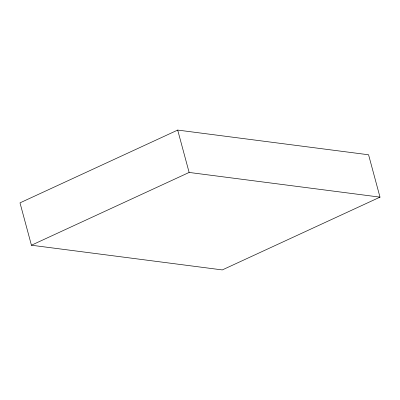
<?xml version="1.0" encoding="UTF-8"?>
<svg xmlns="http://www.w3.org/2000/svg" width="400" height="400" viewBox="0 0 400 400"><rect width="100%" height="100%" fill="white"/><g stroke="black" fill="none" stroke-linecap="round" stroke-linejoin="round"><path stroke-width="0.6" d="M177.695 130.08L20 202.86L31.43 245.225L222.305 269.92L380 197.14L368.57 154.775L177.695 130.08L189.13 172.445L380 197.14M31.43 245.225L189.13 172.445"/></g></svg>
